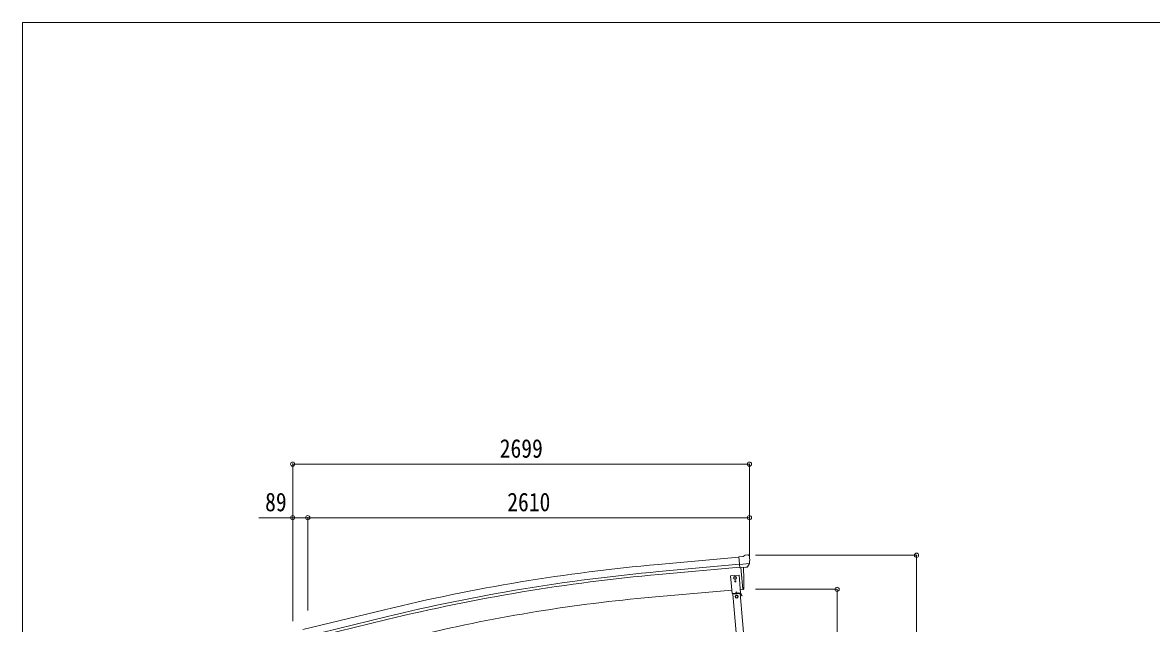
# Model space of a CAD drawing. Units: millimetres at full size. Extents: x -6988 to 7066, y -4877 to 4823.
# Drawn here: x -6988 to -317, y 1270 to 4823 of the extents above; entities that cross this region are included whole.
import ezdxf
from ezdxf.enums import TextEntityAlignment as Align

# ---------------------------------------------------------------- set-up
doc = ezdxf.new("R2010")
doc.units = ezdxf.units.MM
doc.header["$LTSCALE"] = 25
doc.header["$PDMODE"] = 32
doc.header["$PDSIZE"] = 25
for name, color, linetype, lineweight in [('0-1_本体', 4, 'Continuous', 9), ('0-2_部品', 7, 'Continuous', 9), ('0-A_寸法', 6, 'Continuous', 9), ('1-2_GLASS_SEAL', 7, 'Continuous', 9), ('F-0_240', 7, 'Continuous', 9)]:
    doc.layers.add(name, color=color, linetype=linetype, lineweight=lineweight)
doc.styles.add('ＭＳ ゴシック', font='')
doc.styles.get('ＭＳ ゴシック').set_extended_font_data('MS Gothic')

msp = doc.modelspace()

# ---------------------------------------------------------------- linework, layer by layer
at = {"layer": '0-1_本体'}
for p, q in [((-2755.35, 1662.44), (-3232.87, 1619.24)), ((-2751.59, 1619.44), (-3228.98, 1576.25)), ((-2750.12, 1602.67), (-3227.46, 1559.48)), ((-2742.89, 1600.28), (-2731.64, 1471.68)), ((-2731.64, 1471.68), (-2746.58, 1470.37)), ((-2796.39, 1466.01), (-3269.58, 1424.61)), ((-5332.19, 1233.62), (-4849.32, 1351.11)), ((-5322.12, 1191.65), (-4839.11, 1309.12)), ((-5318.19, 1175.28), (-4835.13, 1292.76))]:
    msp.add_line(p, q, dxfattribs=at)
for centre, radius, start, end in [((-2236.74, -9390.77), 11054.98, 95.16866, 103.66973), ((-2236.74, -9390.77), 11011.82, 95.16974, 103.66973), ((-2236.74, -9390.77), 10994.98, 95.16974, 103.66973), ((-2470.57, -7791.04), 9250.23, 94.95525, 103.47191)]:
    msp.add_arc(centre, radius, start, end, dxfattribs=at)
at = {"layer": '0-2_部品'}
for p, q in [((-2728.95, 1666.65), (-2717.23, 1673.42)), ((-2702.33, 1675.01), (-2716, 1673.81)), ((-2693.2, 1669.25), (-2698.68, 1673.86)), ((-2728.95, 1666.65), (-2755.52, 1664.33)), ((-2749.86, 1599.67), (-2755.52, 1664.33)), ((-2692.66, 1624.37), (-2751.57, 1619.21)), ((-2706.3, 1603.48), (-2714, 1602.81)), ((-2703.91, 1604.88), (-2692.97, 1623.82)), ((-2692.13, 1667.21), (-2692.01, 1665.87)), ((-2739.9, 1600.54), (-2749.86, 1599.67)), ((-2731.84, 1473.95), (-2742.89, 1600.28)), ((-2731.59, 1471.18), (-2731.84, 1473.95)), ((-2728.98, 1471.57), (-2731.59, 1471.18))]:
    msp.add_line(p, q, dxfattribs=at)
for points in [[(-2739.9, 1600.54), (-2739.63, 1600.47), (-2714.26, 1602.69), (-2714, 1602.81)], [(-2726.44, 1474.4), (-2725.6, 1500.03), (-2725.41, 1526.53), (-2725.88, 1553.01), (-2727.02, 1579.49), (-2728.52, 1601.44)], [(-2692.58, 1625), (-2692.87, 1624.01), (-2692.97, 1623.82)]]:
    msp.add_lwpolyline(points, dxfattribs=at)
msp.add_circle((-2777.67, 1538.82), 6.5, dxfattribs=at)
for centre, radius, start, end in [((-2715.73, 1670.82), 3, 95, 120), ((-2701.89, 1670.02), 5, 50.00648, 94.99352), ((-2893.64, 1648.23), 202.4, 353.4085, 5), ((-2729.43, 1474.54), 3, 278.50322, 357.46219)]:
    msp.add_arc(centre, radius, start, end, dxfattribs=at)
for centre, major_axis, ratio, start_param, end_param in [((-2687.81, 1671.26), (-15.35, 3.44), 0.101033, 5.9751426, 5.9753737), ((-2695.13, 1666.96), (2.71, -1.31), 0.997474, 0.5366567, 1.3225652), ((-2706.56, 1606.47), (1.62, -2.54), 0.997631, 5.8041905, 5.8929484), ((-2706.63, 1606.58), (-3.5, 2.17), 0.650902, 2.1145521, 2.1873627), ((-2706.51, 1606.39), (1.62, -2.54), 0.997631, 5.965759, 6.7621801)]:
    msp.add_ellipse(centre, major_axis=major_axis, ratio=ratio, start_param=start_param, end_param=end_param, dxfattribs=at)
at = {"layer": '0-A_寸法'}
for p, q in [((-5391.66, 2211.83), (-5391.66, 1895.21)), ((-5391.66, 2211.83), (-2692.66, 2211.83)), ((-2692.66, 2211.83), (-2692.66, 1895.21)), ((-5391.66, 1895.21), (-5591.66, 1895.21)), ((-5391.66, 1895.21), (-5391.66, 1282.99)), ((-5391.66, 1895.21), (-5302.66, 1895.21)), ((-5302.66, 1895.21), (-2692.66, 1895.21)), ((-5302.66, 1895.21), (-5302.66, 1347.36)), ((-2692.66, 1895.21), (-2692.66, 1666.21)), ((-1705.31, 1672.97), (-2657.6, 1672.97)), ((-1705.31, -1136.53), (-1705.31, 1672.97)), ((-2174.32, 1471.67), (-2657.6, 1471.67)), ((-2174.32, 1471.67), (-2174.32, -1136.53))]:
    msp.add_line(p, q, dxfattribs=at)
for p in [(-5391.66, 2211.83), (-2692.66, 2211.83), (-5391.66, 1895.21), (-5302.66, 1895.21), (-2692.66, 1895.21), (-1705.31, 1672.97), (-2174.32, 1471.67)]:
    msp.add_point(p, dxfattribs=at)
at = {"layer": '1-2_GLASS_SEAL'}
for p, q in [((-2777.23, 1519.31), (-2778.05, 1519.31)), ((-2774.77, 1518.49), (-2773.95, 1518.49)), ((-2747.55, 1446.1), (-2791.38, 1442.27)), ((-2746.63, 1449.19), (-2790.15, 1445.39)), ((-2789.89, 1442.4), (-2790.15, 1445.39)), ((-2775.44, 1443.66), (-2775.7, 1446.65)), ((-2775.49, 1444.16), (-2763.53, 1445.21)), ((-2770.64, 1457.6), (-2774.77, 1448.74)), ((-2770.64, 1457.6), (-2765.03, 1449.59)), ((-2763.49, 1444.71), (-2763.75, 1447.7)), ((-2749.04, 1445.97), (-2749.3, 1448.96)), ((-2749.09, 1446.47), (-2746.42, 1446.7)), ((-2735.93, 1434.12), (-2743.77, 1447.7)), ((-2740.6, 1437.2), (-2738.43, 1438.45))]:
    msp.add_line(p, q, dxfattribs=at)
at = {"layer": '1-2_GLASS_SEAL', "color": 4}
for p, q in [((-2643.18, -251.65), (-2791.38, 1442.26)), ((-2599.35, -247.82), (-2747.55, 1446.09))]:
    msp.add_line(p, q, dxfattribs=at)
at = {"layer": '1-2_GLASS_SEAL'}
for points in [[(-2745, 1451.34), (-2754.15, 1555.94), (-2803.96, 1551.59), (-2794.81, 1446.99)], [(-2777.75, 1546.33), (-2784.25, 1542.58), (-2784.25, 1535.07), (-2777.75, 1531.32), (-2771.25, 1535.07), (-2771.25, 1542.58)], [(-2754.78, 1448.48), (-2784.67, 1445.87), (-2784.84, 1447.86), (-2754.96, 1450.47)], [(-2768.07, 1435.75), (-2774.57, 1432), (-2774.57, 1424.49), (-2768.07, 1420.74), (-2761.57, 1424.49), (-2761.57, 1432)]]:
    msp.add_lwpolyline(points, close=True, dxfattribs=at)
for points in [[(-2778.05, 1519.31), (-2778.05, 1518.49), (-2777.23, 1518.49)], [(-2775.59, 1520.13), (-2775.59, 1520.95), (-2776.41, 1520.95), (-2776.41, 1520.13)], [(-2776.41, 1517.67), (-2776.41, 1516.85), (-2775.59, 1516.85), (-2775.59, 1517.67)], [(-2773.95, 1518.49), (-2773.95, 1519.31), (-2774.77, 1519.31)], [(-2735.93, 1434.12), (-2738.1, 1432.87), (-2745.94, 1446.45)]]:
    msp.add_lwpolyline(points, dxfattribs=at)
for centre, radius in [((-2777.75, 1538.82), 8.5), ((-2777.75, 1538.82), 7.7), ((-2777.75, 1538.82), 6.5), ((-2777.67, 1538.83), 6.5), ((-2776, 1518.9), 3.75), ((-2768.07, 1428.24), 8.5), ((-2768.07, 1428.24), 7.7), ((-2768.07, 1428.24), 6.5)]:
    msp.add_circle(centre, radius, dxfattribs=at)
for centre, radius, start, end in [((-2777.23, 1520.13), 0.82, 270, 0), ((-2777.23, 1517.67), 0.82, 0, 90), ((-2774.77, 1520.13), 0.82, 180, 270), ((-2774.77, 1517.67), 0.82, 90, 180), ((-2746.37, 1446.2), 3, 30, 95), ((-2746.37, 1446.2), 0.5, 30, 95)]:
    msp.add_arc(centre, radius, start, end, dxfattribs=at)
at = {"layer": 'F-0_240', "color": 5}
for q in [(-6987.88, -4877.21), (6712.12, 4822.79)]:
    msp.add_line((-6987.88, 4822.79), q, dxfattribs=at)

# ---------------------------------------------------------------- texts
at = {"layer": '0-A_寸法', "color": 7, "style": 'ＭＳ ゴシック', "width": 0.85}
for s, p in [('2699', (-4168.16, 2216.83)), ('89', (-5554.66, 1900.21)), ('2610', (-4123.66, 1900.21))]:
    msp.add_text(s, height=110, dxfattribs=at).set_placement(p, align=Align.BOTTOM_LEFT)

doc.saveas('drawing.dxf')
